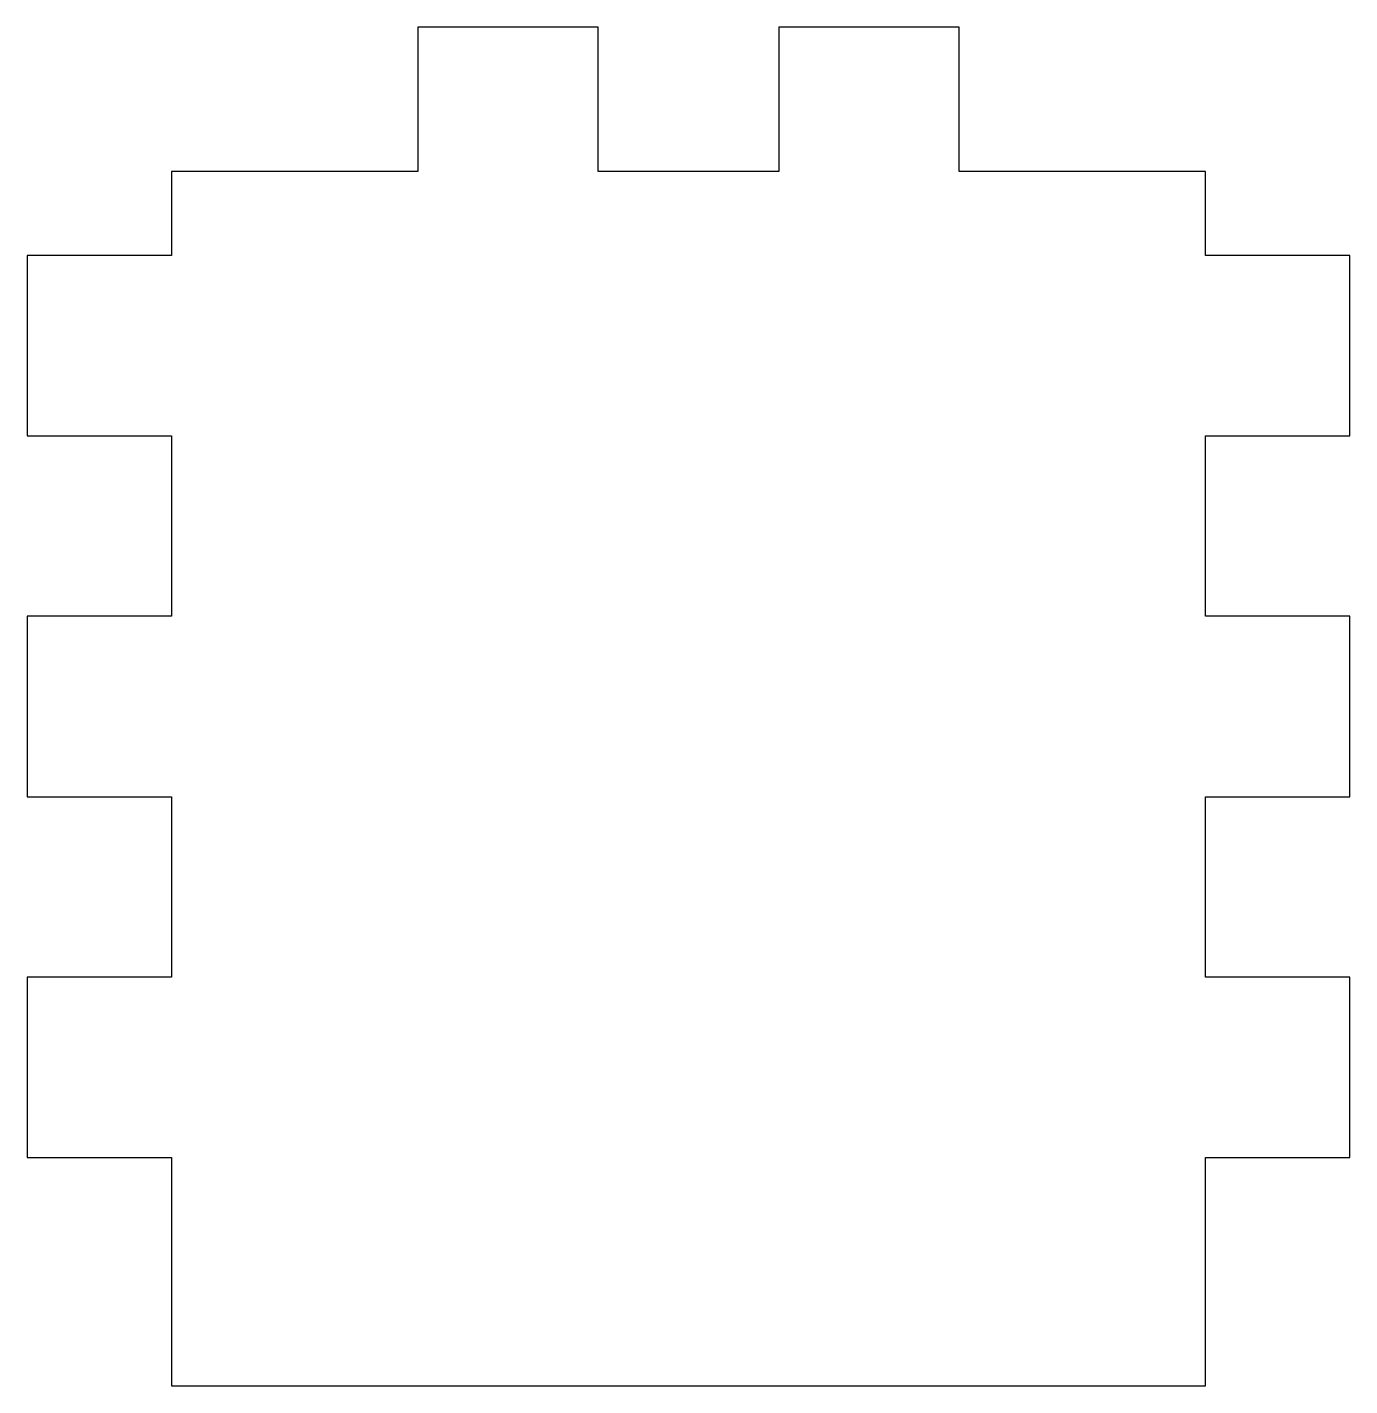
# Model space of a CAD drawing. Header units: millimetres. Extents: x -12.7 to 42.3, y 69 to 125.5.
import ezdxf

# ---------------------------------------------------------------- set-up
doc = ezdxf.new("R2010")
doc.units = ezdxf.units.MM
doc.layers.get('0').update_dxf_attribs({"linetype": 'CONTINUOUS'})

msp = doc.modelspace()

# ---------------------------------------------------------------- linework, layer by layer
msp.add_lwpolyline([(36.311, 119.493), (26.061, 119.493), (26.061, 125.493), (18.561, 125.493), (18.561, 119.493), (11.061, 119.493), (11.061, 125.493), (3.561, 125.493), (3.561, 119.493), (-6.689, 119.493), (-6.689, 115.993), (-12.689, 115.993), (-12.689, 108.493), (-6.689, 108.493), (-6.689, 100.993), (-12.689, 100.993), (-12.689, 93.493), (-6.689, 93.493), (-6.689, 85.993), (-12.689, 85.993), (-12.689, 78.493), (-6.689, 78.493), (-6.689, 68.993), (36.311, 68.993), (36.311, 78.493), (42.311, 78.493), (42.311, 85.993), (36.311, 85.993), (36.311, 93.493), (42.311, 93.493), (42.311, 100.993), (36.311, 100.993), (36.311, 108.493), (42.311, 108.493), (42.311, 115.993), (36.311, 115.993)], close=True)

doc.saveas('drawing.dxf')
